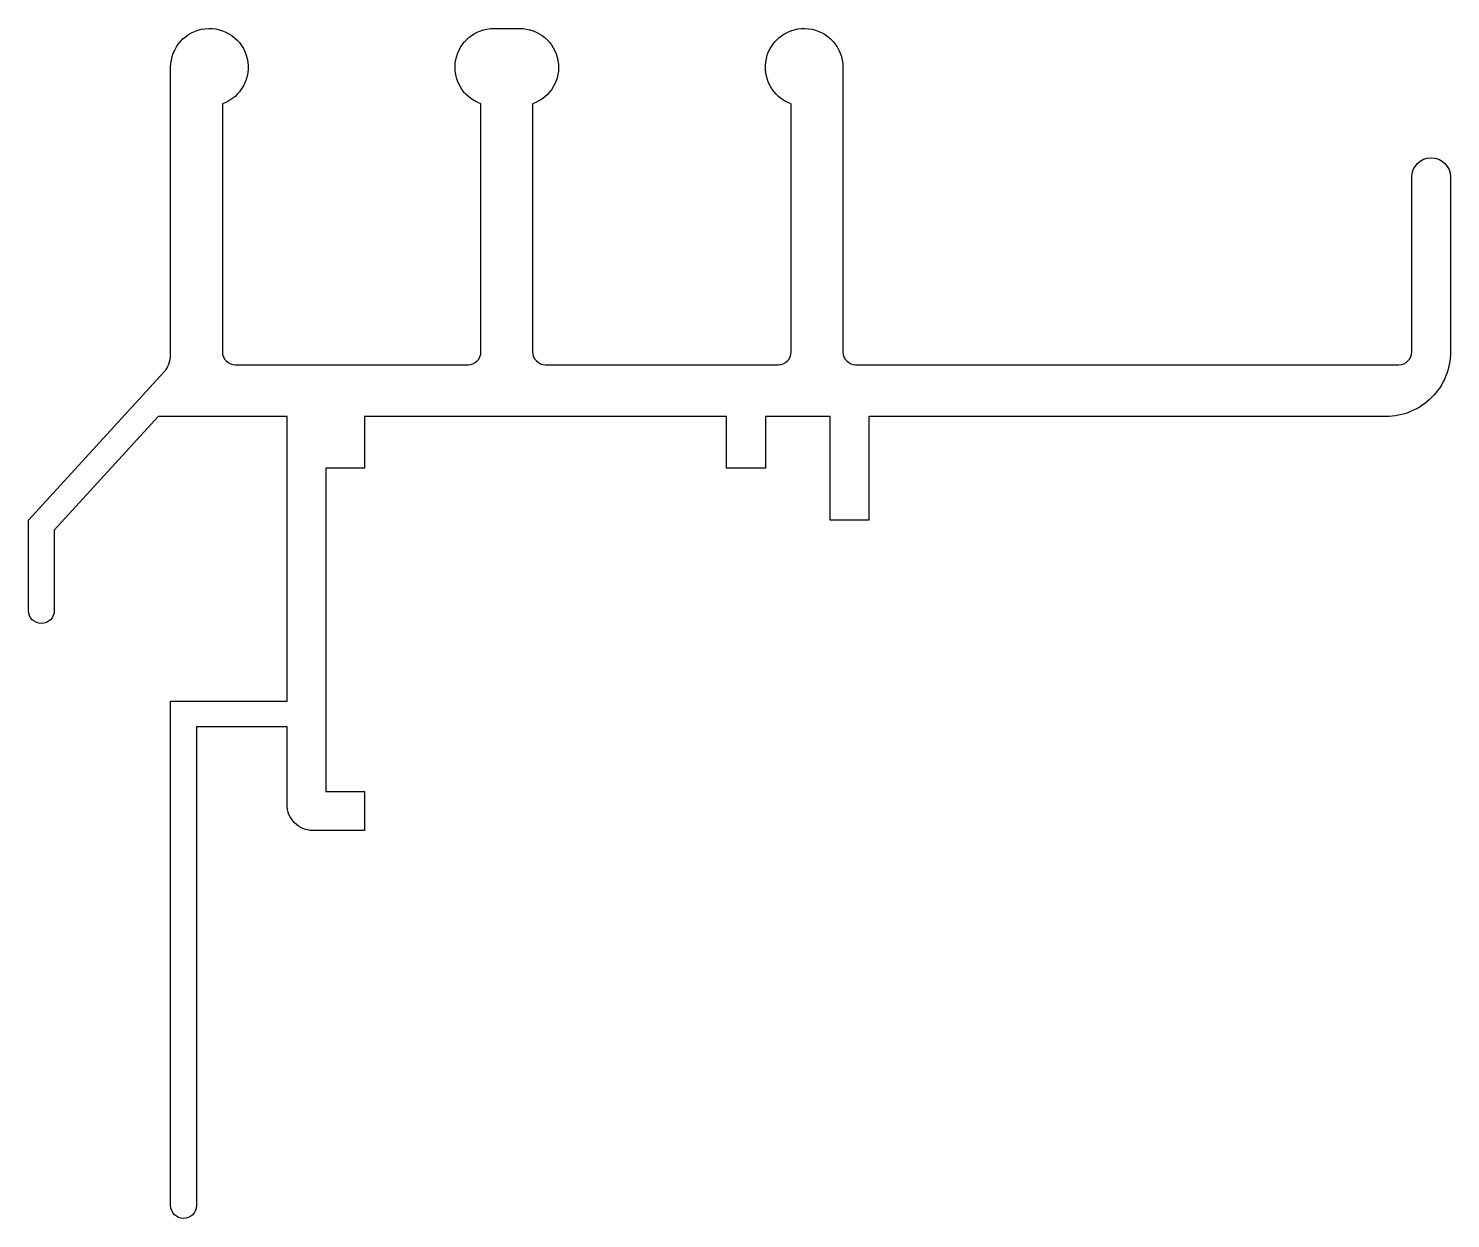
# Model space of a CAD drawing. Extents: x 221.9 to 276.9, y 225.4 to 271.4.
import ezdxf

# ---------------------------------------------------------------- set-up
doc = ezdxf.new("R2010")
doc.units = 0
doc.layers.add('ANA', color=220, linetype='CONTINUOUS')

msp = doc.modelspace()

# ---------------------------------------------------------------- linework, layer by layer
at = {"layer": 'ANA'}
msp.add_lwpolyline([(254.379, 252.449), (252.879, 252.449), (252.879, 256.449), (250.379, 256.449), (250.379, 254.449), (248.879, 254.449), (248.879, 256.449), (234.879, 256.449), (234.879, 254.449), (233.379, 254.449), (233.379, 241.949), (234.879, 241.949), (234.879, 240.449), (232.879, 240.449, -0.414214), (231.879, 241.449), (231.879, 244.449), (228.379, 244.449), (228.379, 225.949, -1), (227.379, 225.949), (227.379, 245.449), (231.879, 245.449), (231.879, 256.449), (226.902, 256.449), (222.879, 252.06), (222.879, 248.949, -1), (221.879, 248.949), (221.879, 252.449), (227.116, 258.162, 0.187644), (227.379, 258.838), (227.379, 269.949, -1.931852), (229.379, 268.534), (229.379, 258.949, 0.414214), (229.879, 258.449), (238.879, 258.449, 0.414214), (239.379, 258.949), (239.379, 268.534, -0.843039), (239.879, 271.449), (240.879, 271.449, -0.843039), (241.379, 268.534), (241.379, 258.949, 0.414214), (241.879, 258.449), (250.879, 258.449, 0.414214), (251.379, 258.949), (251.379, 268.534, -1.931852), (253.379, 269.949), (253.379, 258.949, 0.414214), (253.879, 258.449), (274.879, 258.449, 0.414214), (275.379, 258.949), (275.379, 265.699, -1), (276.879, 265.699), (276.879, 258.949, -0.414214), (274.379, 256.449), (254.379, 256.449)], format="xyb", close=True, dxfattribs=at)

doc.saveas('drawing.dxf')
